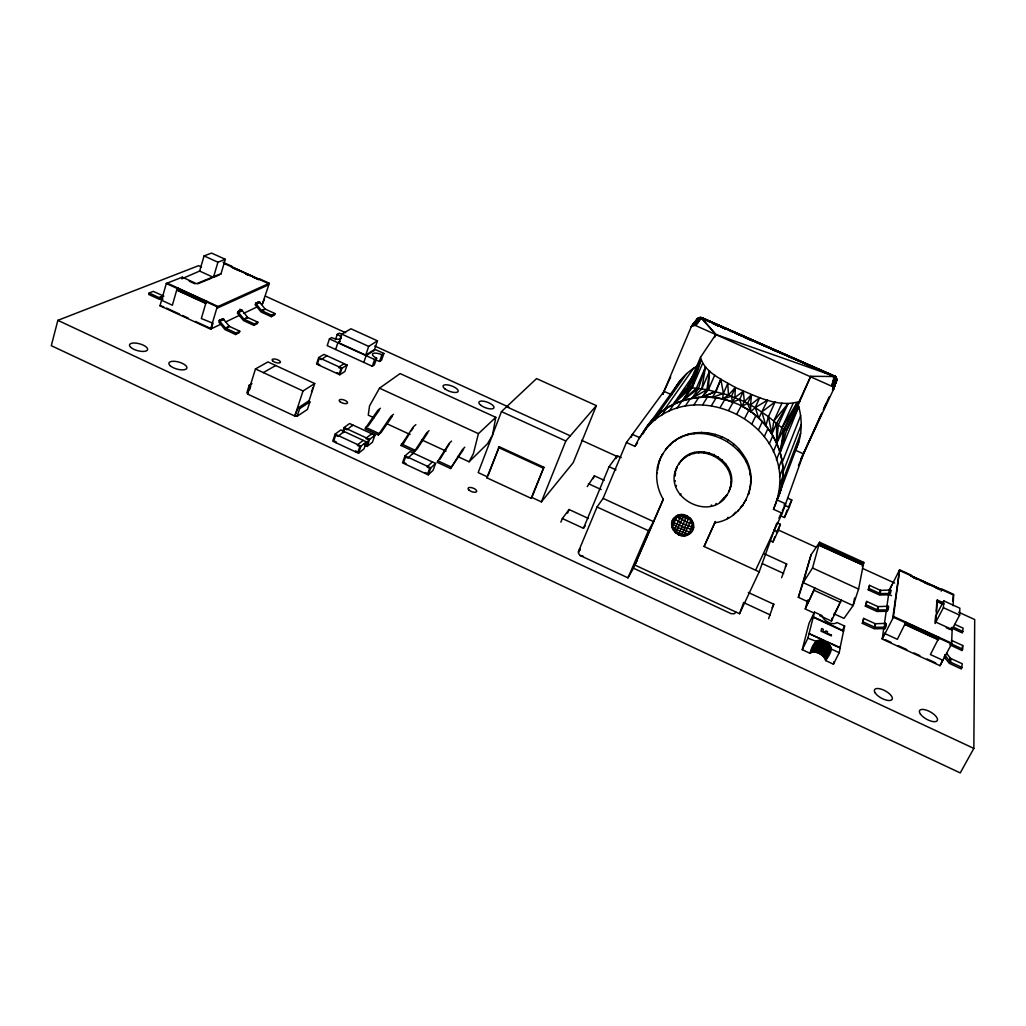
<?xml version="1.0" encoding="UTF-8"?>
<svg xmlns="http://www.w3.org/2000/svg" width="1026" height="1026" viewBox="0 0 1026 1026"><rect width="100%" height="100%" fill="white"/><g stroke="black" fill="none" stroke-linecap="round" stroke-linejoin="round"><path stroke-width="1.5" d="M201.506 267.004L198.595 265.67L57.854 320.343L51.3 345.685L960.233 772.924L973.841 748.403L974.7 619.537L958.682 612.227M824.506 640.775L808.975 633.581L840.23 647.611L839.191 652.728L833.433 664.194L825.622 660.552C831.945 651.651 834.343 646.239 824.314 641.943C816.119 636.428 811.771 646.149 810.027 653.293L802.255 649.676L809.052 623.257L814.49 612.137L822.006 615.6C823.327 620.922 832.458 626.027 837.062 622.551L844.603 626.04L840.038 647.983L827.328 642.096M944.074 656.743L949.307 663.36L961.413 668.99L962.285 663.784L950.499 658.346L946.652 653.37M949.73 644.751L961.888 650.484L962.632 649.086L962.721 645.508L951.371 640.301M951.217 627.848L962.324 632.927L963.132 628.156L954.847 624.372M961.888 650.484L962.721 645.508M825.622 660.552C824.417 654.909 814.798 649.445 810.027 653.293M951.743 627.412L951.628 630.233L959.643 615.113L959.849 608.187L943.766 600.864L935.917 615.869L935.455 622.82M642.956 433.96C658.435 401.846 700.13 389.341 732.384 402.051L734.949 397.472L735.321 387.507C722.663 379.748 704.734 372.9 700.514 357.279L715.853 334.463L701.579 317.842L700.104 317.521L697.808 318.573L691.229 326.884L662.732 394.253M962.196 667.554L950.345 662.091L950.281 658.141M952.654 600.992L953.564 595.054L899.52 570.482L892.748 617.921L893.505 616.459L951.615 643.135L950.845 644.585M950.345 662.091L950.384 658.256M950.486 662.168L950.64 658.423M953.128 605.699L953.59 594.349L941.983 589.065L941.214 591.143M675.557 519.464L676.147 516.206L687.061 522.247L689.754 523.196L693.089 522.401L689.1 534.251C678.237 541.638 664.22 523.747 676.147 516.206C686.971 508.832 701.207 526.569 689.1 534.251L679.892 531.237L671.799 526.62L678.032 515.283L692.14 520.438L689.754 523.196L683.611 535.803L673.159 530.006L674.852 528.518L681.636 514.629L683.201 517.13L675.583 532.853L674.377 530.647L674.852 528.518L672.21 528.057L673.3 524.594L671.953 521.657L684.778 527.723L693.114 529.403L691.486 526.787L683.124 523.876L673.531 518.553L674.287 522.054L672.145 521.067M883.694 628.835L882.232 639.044L940.008 665.707L942.92 659.538L942.881 660.295L930.428 654.55L939.111 637.39L938.226 639.814L904.983 624.552L905.907 622.154L897.365 639.313L885.002 633.619L885.105 632.888L882.334 638.313M935.084 623.539L943.394 607.7L943.766 600.864M821.929 412.927L800.716 459.61L833.42 389.611L833.086 386.815L695.205 325.383L691.55 326.409L697.988 318.458L699.835 318.701C697.09 315.328 694.243 325.486 691.947 325.999M810.732 376.298L799.818 401.333C778.131 408.476 755.11 395.664 735.321 387.507L731.512 396.151L722.471 399.088L723.407 393.433L720.842 379.299L715.994 391.47L702.13 397.177L708.312 389.893L709.569 370.976L701.81 388.944L692.088 398.255L706.914 389.662L728.46 395.061L744.337 401.653L755.213 407.617L768.423 416.723L783.723 429.291L786.621 430.074L798.728 406.732L797.933 404.206L810.732 376.298L835.087 376.529L836.562 380.236L833.548 389.046L836.562 380.236L835.651 377.299L836.357 379.774L833.484 386.058M936.212 611.316L936.918 600.723L944.023 603.955M943.022 602.647L937.277 600.03L935.827 622.102L952.166 629.579L951.589 643.943L940.008 665.707M935.186 621.961L935.609 615.638M782.274 510.999L785.621 503.83L777.003 499.918C795.086 462.175 770.757 415.081 732.384 402.051L731.512 396.151M231.478 267.286L231.825 266.26L223.104 262.297M833.548 389.046C832.971 386.251 839.204 380.274 835.382 378.363C839.371 378.556 832.945 386.469 833.587 388.469L836.562 380.236M756.085 569.173L782.248 513.269L773.476 509.281L798.754 442.091C802.05 430.574 801.96 418.262 798.728 406.732L780.222 452.325L783.723 429.291L797.022 402.756L781.889 427.97L776.72 442.911L776.541 423.417L787.994 403.693L773.809 421.083L771.911 433.972L768.423 416.723L775.105 401.948L761.831 411.901L758.778 418.223L755.213 407.617L759.663 397.665L750.545 404.898L750.711 411.708L755.213 407.617L767.615 400.102L761.831 411.901L765.896 425.687L768.423 416.723M748.877 493.173L748.352 494.417C764.793 448.195 695.128 410.695 665.553 449.798C684.073 423.828 726.883 428.535 743.119 454.633C761.51 479.257 745.466 518.784 714.763 522.785L704.08 546.499L759.176 571.867L739.541 613.715L634.684 564.954L663.232 499.187C655.011 485.67 654.19 467.638 662.655 454.043L659.205 461.059M264.464 298.989L262.181 304.517L269.325 283.304L259.078 278.636L258.719 279.675L252.986 277.071M833.42 389.611L836.472 380.646M750.545 404.898L751.494 394.702L744.337 401.653L741.862 406.283L739.669 399.473L743.299 391.278L744.337 401.653M692.409 325.665L698.257 318.252L701.297 317.662L834.369 375.978L831.804 385.609L835.126 376.606L834.369 375.978L702.015 317.765L698.68 318.175L691.229 326.884C694.987 319.291 707.748 311.365 693.473 325.255M681.418 535.623L688.138 519.387L689.703 517.566L690.652 520.272L689.754 523.196L693.499 523.837L691.486 526.787L693.627 527.402M653.023 523.119L633.465 568.199L627.95 577.856L580.126 555.489L578.587 553.501L578.638 551.129L597.042 506.998L603.083 498.392L626.437 442.488L664.014 391.342L670.671 376.978M657.679 470.011L658.166 466.137L657.422 467.292M773.476 509.281C810.861 422.597 674.98 359.703 634.979 446.374L626.437 442.488M777.003 499.918C793.521 465.445 774.643 422.122 741.17 405.924L736.976 413.747M679.417 462.97C656.435 495.225 713.968 527.12 729.242 490.672C743.222 461.11 695.064 435.781 678.725 464.137L682.38 459.391M675.146 476.038L675.544 472.96M882.232 639.044L893.402 617.242L899.61 569.815L911.126 575.047L910.613 576.086M891.799 585.205L889.119 590.938M720.842 379.299L715.597 391.368L702.13 397.177L706.914 389.662L709.569 370.976M884.694 626.937L885.194 623.398L886.207 623.667L885.72 627.207L874.883 627.284L863.058 621.897L863.674 618.396L875.293 623.731L885.194 623.398M887.157 609.624L887.631 606.276L888.619 606.533L888.144 609.893L877.602 609.995L866.072 604.763L866.662 601.441L877.974 606.622L887.631 606.276M889.491 593.195L889.94 590.014L890.901 590.258L890.453 593.451L880.167 593.592L868.932 588.501L869.497 585.346L880.526 590.386L889.94 590.014M885.31 626.283L884.976 628.643L885.541 623.449M887.503 609.675L887.977 606.328M889.824 593.246L890.273 590.053M885.387 627.078L885.887 623.539M887.823 609.765L888.298 606.404M890.145 593.323L890.594 590.142M729.242 490.672L728.665 491.903C741.247 465.15 701.694 439.308 681.687 460.546M884.361 624.103L886.182 611.47M886.849 606.738L888.657 594.092M884.348 626.924L884.848 623.398M886.81 609.624L887.298 606.276M889.157 593.195L889.606 590.014M874.588 627.207L875.14 623.667M877.307 609.919L877.833 606.571M879.885 593.515L880.385 590.335M874.729 627.258L875.293 623.731M877.448 609.97L877.974 606.622M880.026 593.567L880.526 590.386L880.321 593.592M875.05 627.296L875.447 623.757M877.743 610.008L878.128 606.648M700.514 357.279L688.177 386.109L691.165 387.713L701.81 388.944L705.49 367.039L696.333 388.341L682.405 400.64L691.165 387.713L700.925 360.113L689.318 387.212L673.248 404.308L694.192 374.067M884.874 628.605L874.293 628.797L862.34 623.333L863.674 618.396M887.426 611.291L877.025 611.483L865.367 606.174L866.662 601.441M891.466 595.606L889.439 594.747L879.603 595.042L868.252 589.873L869.497 585.346M492.506 435.204L495.789 417.325L400.114 373.567L379.505 388.187L369.54 405.924L368.257 415.132L374.015 417.8M834.01 613.792L843.988 618.396L853.119 605.584L858.608 589.091L863.751 562.363L819.607 542.254L811.053 554.848L798.343 597.337L808.334 601.941M854.607 597.966L853.119 605.584L803.178 582.627L811.053 554.848M833.433 664.194L833.971 661.603M697.988 318.458L696.141 322.369M819.812 615.703L831.445 621.076L841.179 600.095L839.755 602.852M831.445 621.076L832.112 618.075M836.447 380.415L833.766 386.174L836.639 379.479M495.789 417.325L478.437 433.665L473.332 453.838L469.074 461.777L457.545 456.442M802.255 649.676L807.898 638.185L814.49 612.137M813.99 613.022L805.269 608.982L814.939 588.039L807.052 604.686L808.244 600.248M805.269 608.982L807.642 600.159M683.842 514.795L683.201 517.13L686.83 515.732L688.138 519.387M798.343 597.337L803.178 582.627L812.528 567.994L819.607 542.254M818.889 544.998L863.238 565.211L818.812 545.139L819.235 543.729L863.494 563.89L819.235 543.729M163.583 296.065L153.272 291.358L149.142 293L148.732 294.475L159.21 299.271L163.019 298.976M221.231 324.049L210.574 329.128L159.979 305.786L166.302 283.484L182.282 277.174L196.505 283.689L221.052 273.621M658.512 464.893L659.936 459.917M195.466 321.433L211.343 328.756L212.998 323.216L201.327 318.56L206.264 301.824L207.124 301.452L205.777 303.465L176.703 290.114L178.075 288.114L177.177 288.473L172.368 305.222L161.557 300.233L162.377 299.9M181.859 278.649L182.282 277.174M182 278.713L199.647 271.069L213.446 277.366L219.359 274.942M797.305 405.642L786.621 430.074L780.222 452.325L784.633 429.791L797.022 402.756M199.647 271.069L204.071 255.91L211.561 253.076L225.297 259.309L220.834 274.34M213.446 277.366L217.922 262.22L225.297 259.309M210.574 329.128L217.217 306.851L269.325 283.304M834.625 376.132L832.304 385.943L835.395 376.798L834.228 375.926L836.216 377.825L832.727 386.353L835.395 376.798L834.625 376.132L832.278 376.029L833.138 375.785L702.515 317.983L699.309 317.855L692.922 325.409C694.192 322.318 698.668 317.611 700.065 317.868L699.116 317.727L692.922 325.409M834.215 377.132L833.138 375.785C839.281 376.196 833.843 384.237 833.356 387.341L836.536 379.107L835.972 378.222M218.718 321.907L224.976 329.564L235.582 334.502L236.031 333.04L239.763 331.18L229.426 326.409L223.142 318.753L219.064 320.394L225.451 328.051L236.031 333.04M239.763 331.18L239.314 332.642L235.582 334.502M237.288 313.045L243.47 320.561L253.845 325.37L254.294 323.934L257.834 322.164L247.741 317.521L242.098 310.442L239.789 309.198M257.834 322.164L257.385 323.588L253.845 325.37M835.472 376.722L832.727 386.353L835.869 377.26L833.907 375.811L835.036 377.17L833.215 377.196M251.973 383.634L249.228 385.225L246.83 392.868L248.395 393.599L247.599 394.074L294.795 416.056L298.053 407.925L308.339 401.192L309.89 401.923L307.402 409.464L297.117 416.3L295.539 415.568M255.051 304.645L261.079 311.994L271.223 316.675L271.672 315.264L275.045 313.584L265.17 309.057L259.206 301.759L255.487 303.247L261.643 310.634L271.672 315.264M247.599 394.074L255.474 368.95L267.953 361.934L314.726 383.544L308.967 400.986M249.6 389.777L250.793 385.943L249.228 385.225M275.045 313.584L274.609 314.982L271.223 316.675M705.49 367.039L698.475 388.572L682.405 400.64L692.088 387.866L700.925 360.113M768.628 618.601L773.784 604.25L748.313 592.477M781.62 577.702L786.66 564.005L764.357 553.784M294.795 416.056L303.016 390.97L314.726 383.544M297.117 416.3L299.63 408.656L309.89 401.923M318.676 357.535L316.534 364.063L339.798 374.772L344.903 371.476L347.083 365L323.947 354.393L318.676 357.535L341.991 368.244L347.083 365M319.432 365.397L319.676 364.679L317.496 363.666L319.163 358.6L321.343 359.6L326.832 355.714L326.589 356.432M311.506 391.945L312.853 387.879M341.222 338.336A7.195 2.527 18.3 0 1 331.629 337.605L329.436 338.888L327.204 345.634L372.297 366.282L374.349 364.91L376.657 358.189A7.182 2.565 18.9 0 1 372.951 353.585A7.182 2.565 18.9 0 1 381.89 354.752L383.891 353.444L375.516 349.622L366.115 355.65L363.807 362.396M335.451 339.721L337.221 334.373L339.362 333.129L342.145 334.399M335.63 349.494L337.875 342.735L340.324 341.286M341.799 334.13L338.888 342.876L365.705 355.137L374.528 349.481L377.478 340.85L350.969 328.782L341.799 334.13L368.68 346.39L377.478 340.85M336.887 373.426L337.131 372.707L339.311 373.708L341.017 368.642L338.824 367.629L339.067 366.91L344.185 363.679M339.798 374.772L341.991 368.244M335.13 434.113L332.732 441.193L358.51 453.223L363.986 448.888L366.436 441.873L340.812 429.958L335.13 434.113L360.972 446.156L366.436 441.873M335.938 442.693L336.207 441.911L333.796 440.782L335.669 435.28L338.08 436.409L344.005 431.446L343.736 432.228M365.705 355.137L368.68 346.39M342.658 431.741L344.095 427.547L349.61 423.507L374.9 435.242L372.476 442.18L367.154 446.387L365.025 445.399M343.235 432.767L344.621 428.701L347.006 429.804L352.764 424.969L352.508 425.739M836.6 379.671L833.522 387.905L836.588 378.799L835.408 378.966L836.6 379.8L833.587 388.469M372.297 366.282L374.605 359.536L376.657 358.189M376.093 360.229A7.169 2.591 18.9 0 1 379.582 361.434L381.89 354.752M383.891 353.444L381.595 360.1L379.582 361.434M355.278 451.709L355.547 450.927L357.971 452.056L359.882 446.566L357.458 445.425L357.728 444.643L363.217 440.385M380.415 408.284L377.696 410.503L365.025 428.804L378.273 434.947L381.044 432.587L392.214 416.389M358.51 453.223L360.972 446.156M862.263 566.647L863.751 562.363M367.154 446.387L369.591 439.397L374.9 435.242M371.463 434.549L371.733 433.78L366.397 437.922L366.128 438.692L368.526 439.808L366.628 445.246L364.243 444.13M780.504 515.719L784.454 517.514L789.225 507.344L791.777 500.021L787.878 498.251M378.273 434.947L390.816 416.556L393.484 414.312M784.454 517.514L787.07 510.076M833.086 386.815L836.152 378.119L834.856 376.311L833.548 376.234L836.075 377.53L701.066 317.637L695.205 325.383C699.206 323.947 700.014 314.867 703.105 318.496L833.15 375.914M770.372 540.779L772.976 541.972L777.682 531.943L780.376 524.337L777.798 523.157M833.522 387.905L836.626 379.145L835.408 378.671L836.511 378.466M772.976 541.972L774.81 536.829M427.778 432.805L416.928 449.221L414.299 451.671L400.961 445.476L413.273 426.931L415.863 424.636M782.248 513.269L803.486 453.851L820.941 414.979M405.014 455.865L402.5 462.841L428.24 474.833L433.062 470.344L435.614 463.431L410.028 451.555L405.014 455.865L430.805 467.856L435.614 463.431M759.176 571.867L776.759 523.119M405.719 464.342L405.988 463.56L403.59 462.444L405.539 457.019L407.95 458.135L413.221 453.043L412.939 453.813M414.299 451.671L426.483 433.036L429.022 430.715M425.02 473.332L425.303 472.55L427.714 473.679L429.714 468.254L427.291 467.125L427.573 466.355L432.408 461.944M428.24 474.833L430.805 467.856M739.541 613.715L743.683 602.442M451.53 441.103L449.106 443.476L437.127 462.264L450.568 468.497L463.56 449.337M450.568 468.497L462.405 449.619L464.778 447.221M778.529 493.48L781.979 484.349M798.754 442.091L795.637 450.337L803.486 453.851L798.459 465.535M782.44 481.515L800.652 433.447M531.853 497.456L541.382 501.868L573.252 462.598L596.375 405.629L536.56 378.594L501.445 411.606L478.18 472.588L487.619 476.962L486.824 477.783L531.135 498.315L531.853 497.456L543.883 467.266L499.239 446.72L486.824 477.783M779.542 485.157L782.979 476.154M488.171 475.525L499.239 446.72M664.014 391.342L662.873 394.292L664.014 391.342L671.671 394.779M783.107 471.819L801.293 424.546M779.529 476.692L782.979 467.818M782.363 462.021L800.652 415.594M778.477 468.228L781.94 459.481M836.152 380.287L835.972 379.479L836.6 379.8M531.135 498.315L543.883 467.266M541.382 501.868L565.826 441L596.375 405.629M776.387 459.866L779.901 451.26M560.876 522.144L562.363 518.515L569.097 509.524L588.475 518.502M567.622 513.115L569.097 509.524M587.27 486.58L594.362 475.808L604.134 480.296M685.124 535.687L681.559 534.225L678.442 534.7L686.83 515.732M593.195 478.642L594.362 475.808M562.363 518.515L583.461 528.3L609.085 466.676L617.152 455.685L621.217 457.532M615.933 458.622L617.152 455.685M631.17 437.294L632.401 434.37L639.403 437.551M773.309 451.722L776.874 443.258M695.974 322.344L697.423 319.214L698.385 319.24M692.088 387.866L702.592 363.384M714.583 337.413L715.853 334.463L700.758 317.56L694.64 325.242L700.104 317.521L832.945 375.811L803.615 363.012M708.312 389.893L714.724 375.106M627.95 577.856L648.406 530.698L653.665 521.67L663.347 499.354M745.812 500.431L746.351 499.187L743.606 503.612M749.903 488.03L750.442 486.811M769.256 443.925L772.899 435.588M742.375 505.972L742.914 504.715L740.349 507.665M738.092 510.91L738.643 509.64M771.911 433.972L776.541 423.417M750.455 481.438L750.994 480.232M741.862 406.283L747.646 403.333L751.494 394.702M733.077 515.129L735.642 512.166M703.22 319.407L704.003 319.714M749.98 474.769L750.519 473.576M824.173 407.771L826.11 403.449M823.25 410.002L829.175 396.857M832.471 389.547L836.421 380.774M764.306 436.589L768.025 428.368M727.434 518.566L728.011 517.284M748.48 468.164L749.018 466.984M773.809 421.083L781.966 403.154M787.994 403.693L778.298 424.944L776.72 442.911L783.723 429.291M781.889 427.97L793.06 403.551M786.621 430.074L799.818 401.333M697.308 319.471L698.103 319.445L697.577 318.958M745.992 461.79L746.53 460.623M778.914 518.168L780.927 513.872M776.387 532.84L780.376 524.337M788.417 507.203L791.777 500.021M714.763 522.785L715.378 521.503L704.08 546.499M758.509 429.804L762.331 421.699M730.166 487.491L730.743 486.273M726.357 495.943L726.947 494.712L719.701 502.445M723.343 499.495L723.933 498.251M785.326 566.814L786.66 564.005M730.833 482.848L731.41 481.63M772.091 607.815L773.784 604.25M742.567 455.775L743.119 454.633M815.965 641.263L807.898 638.185M730.64 478.103L731.217 476.898M715.545 504.702L716.148 503.445M729.589 473.409L730.166 472.216M751.955 423.687L755.893 415.684M738.284 450.26L738.835 449.119M711.005 506.216L711.621 504.959M810.797 652.292L816.465 640.84M811.502 652.01L817.171 640.557M812.4 651.856L818.068 640.416M813.464 651.869L819.12 640.429M727.703 468.908L728.28 467.728M814.657 652.036L820.313 640.596M833.907 615.331L839.512 604.032M815.939 652.344L821.608 640.917M817.286 652.793L822.955 641.365M818.645 653.37L824.314 641.943M819.979 654.049L825.661 642.622M821.249 654.819L826.93 643.379M822.416 655.64L828.11 644.213M823.442 656.512L829.149 645.085M824.301 657.397L830.008 645.957M824.968 658.269L830.688 646.829M825.417 659.102L831.137 647.65M825.635 659.872L831.368 648.406M842.513 630.208L844.603 626.04M868.252 589.873L868.932 588.501M865.367 606.174L866.072 604.763M862.34 623.333L863.058 621.897M725.049 464.752L725.638 463.585M889.209 590.309L899.61 569.815M733.218 445.374L733.795 444.245M673.659 390.906C678.84 380.389 687.394 371.527 697.603 365.795M744.748 418.3L748.813 410.4M721.701 461.059L722.291 459.892M937.277 600.03L936.546 601.416L942.227 604.006M727.511 441.206L728.101 440.09M717.764 457.942L718.367 456.788M713.365 455.506L713.981 454.351M721.278 437.858L721.881 436.755M690.652 520.272L691.255 519.169M708.633 453.813L709.261 452.671M680.289 495.083L680.982 493.865M714.647 435.422L715.263 434.319M728.768 410.067L733.103 402.32C700.899 389.187 660.513 401.525 643.135 432.19M703.721 452.928L704.362 451.786M634.684 564.954L636.902 561.081M698.783 452.876L699.437 451.735M707.786 433.921L708.427 432.818M675.762 486.555L676.467 485.349M693.974 453.646L694.64 452.504M720.214 407.335L724.702 399.64M491.8 436.422L487.504 443.732L469.074 461.777M674.685 481.925L675.39 480.719M691.165 387.713L673.248 404.308L688.177 386.109L691.306 380.8M689.434 455.223L690.1 454.082M700.835 433.395L701.489 432.305M735.963 612.189L734.244 613.779L731.14 613.663L633.465 568.199M685.291 457.545L685.971 456.403M675.057 472.601L677.186 467.022L676.493 468.189M439.846 459.481L449.016 444.386M693.961 433.87L694.615 432.767M711.467 405.565L716.097 397.908M715.994 391.47L712.313 397.46L723.407 393.433L727.767 383.48L728.46 395.061L722.471 399.088M684.073 535.097L687.202 535.162L689.215 531.904L691.332 532.391L690.421 529.467M687.292 435.306L687.971 434.216M702.63 404.783L707.401 397.152M403.834 442.77L409.669 433.472M411.336 430.805L413.234 427.855M680.995 437.692L681.674 436.589M656.627 473.768L657.371 472.588M675.185 440.949L675.89 439.846M670.004 445.015L670.722 443.899M693.845 405.014L698.757 397.383M368.052 426.188L379.145 410.349M692.088 398.255L698.475 388.572M688.177 386.109L689.921 383.48M644.379 430.958L648.855 424.213M685.214 406.232L690.267 398.601M661.937 455.185L666.284 448.67M676.865 408.412L682.059 400.756M578.638 551.129L580.331 548.628M578.459 551.693L580.165 549.192M578.395 552.283L580.088 549.782M668.926 411.529L674.236 403.834M583.461 528.3L585.295 525.684M661.488 415.53L666.913 407.784M664.797 409.156L693.73 368.039M654.652 420.352L660.193 412.542M648.509 425.944L654.139 418.044M657.204 415.094L686.766 373.528M634.979 446.374L637.479 442.86M645.097 429.753L680.7 379.889M638.608 439.038L643.558 432.113M403.641 443.065L400.961 445.476M694.051 325.204L700.835 317.483M691.55 326.409L697.423 319.214M910.832 575.753L941.932 589.77M694.64 325.242L702.015 317.765M728.46 395.061L735.321 387.507M734.949 397.472L743.299 391.278M702.515 317.983L700.938 318.163M263.361 372.605L275.712 365.525M225.54 328.153L229.221 326.217M241.341 309.903L237.724 311.609L244.034 319.176L247.535 317.329M261.643 310.634L265.067 308.98M225.656 328.243L229.555 326.473M244.034 319.176L247.856 317.585M261.745 310.724L265.285 309.121M225.464 322.023L239.584 315.29M243.816 313.263L257.936 306.53M220.051 321.189L223.86 319.394M238.686 312.379L242.316 310.673M256.436 304.004L259.886 302.375M219.346 320.548L223.142 318.753M237.994 311.75L241.61 310.044M255.756 303.388L259.206 301.759M219.602 320.728L223.411 318.932M238.25 311.93L241.867 310.224M256 303.555L259.45 301.939M219.846 320.946L223.642 319.15M238.481 312.148L242.098 310.442M256.231 303.76L259.681 302.144M159.979 305.786L163.698 306.774M197.723 283.843L212.023 277.956M149.142 293L159.248 297.668L163.326 295.988M159.248 297.668L163.711 296.065M732.384 402.051L739.669 399.473M699.77 317.56L703.105 318.496L700.437 317.534M835.651 377.299L836.523 379.081L833.356 387.341L836.152 378.119M703.105 318.496L701.733 317.662M699.437 317.624L700.36 318.381M835.382 379.261L836.626 379.145M700.758 317.56L702.156 317.816M162.659 297.386L159.376 297.707M834.074 376.888L835.895 377.222M701.297 317.662L702.618 318.163M700.373 317.765L699.552 317.688L700.091 318.535M701.81 388.944L706.914 389.662M835.305 376.76L833.74 376.439L835.639 377.017M580.126 555.489L583.178 556.207M834.882 376.901L833.907 376.657L835.485 377.017M689.215 531.904L678.148 527.659L671.645 523.08M715.853 334.463L834.843 376.452L833.907 375.811M833.138 375.785L835.087 376.529M725.869 329.09L721.47 327.179L725.754 329.128M736.142 333.578L742.003 336.13M744.94 337.413L753.738 341.26M756.675 342.53L777.208 351.495M780.145 352.777L784.544 354.688M800.678 361.729L787.481 355.971L832.945 375.811M705.208 319.932L709.607 321.869M712.544 323.152L715.481 324.434M719.893 326.358L725.767 328.936M728.704 330.218L733.103 332.142M736.04 333.424L760.997 344.338M763.934 345.634L784.492 354.624M744.722 337.49L753.482 341.337M772.45 349.686L776.823 351.623M807.475 365.115L811.848 367.039M714.083 324.062L718.457 326.011M783.954 504.946L789.225 507.344M231.183 266.542L258.693 279.123M223.771 263.272L268.581 283.638L268.145 285.036L217.627 307.954L218.063 306.466L167.212 283.125M232.928 267.722L250.139 275.545M252.999 276.853L258.732 279.457M912.14 576.535L940.175 589.283M232.915 267.94L238.648 270.556M245.817 273.814L250.113 275.763M912.024 576.727L917.629 579.267M920.425 580.549L940.06 589.463M245.765 274.057L248.638 275.353M913.294 577.587L917.5 579.498M924.503 582.678L928.71 584.589M935.725 587.783L939.931 589.693M204.071 255.91L217.922 262.22M265.58 296.219L345.659 332.732M374.785 346.006L508.742 407.091M581.55 440.282L617.96 456.878M778.131 529.903L815.991 547.166M862.584 568.417L894.621 583.024M506.587 406.771L570.289 435.832M773.758 530.147L777.682 531.943M943.394 607.7L959.643 615.113M501.445 411.606L565.826 441M329.436 338.888L374.605 359.536M609.085 466.676L615.998 469.844M953.334 627.117L963.055 631.554M189.246 281.201L194.889 283.779M946.228 627.758L950.281 629.605M812.528 567.994L858.608 589.091M177.729 288.332L206.803 301.67M905.83 622.513L939.047 637.762M177.562 288.511L206.636 301.862M905.753 622.756L938.982 638.018M166.302 283.484L177.177 288.473M206.264 301.824L217.217 306.851M254.294 323.934L244.15 319.266M893.402 617.242L905.817 622.936M939.072 638.198L962.632 649.086M177.383 288.729L206.457 302.08M905.65 623.038L938.893 638.287M177.216 288.973L206.29 302.324M905.548 623.333L938.777 638.582M177.062 289.242L206.136 302.593M905.419 623.641L938.649 638.903M176.921 289.537L205.995 302.888M905.278 623.949L938.508 639.211M176.793 289.832L205.88 303.183M905.137 624.257L938.367 639.519M588.449 483.708L601.185 489.569M762.408 563.672L783.646 573.431M379.505 388.187L478.437 433.665M814.323 590.373L840.666 602.48M498.456 447.503L543.177 468.087M603.083 498.392L653.665 521.67M166.584 308.108L179.576 314.097M182.461 315.431L188.245 318.098M885.22 639.647L890.991 642.314M898.199 645.636L906.856 649.625M914.076 652.959L919.847 655.627M927.055 658.948L935.712 662.95M597.042 506.998L648.406 530.698M813.31 616.818L843.628 630.836M813.118 617.19L843.436 631.208M386.982 423.789L410.015 434.46M421.545 439.782L446.028 451.119M255.474 368.95L303.016 390.97M700.989 317.662L702.374 318.637L701.233 318.098M744.466 602.98L770.346 614.997M365.551 427.278L378.812 433.434M401.499 443.95L414.85 450.145M437.692 460.751L451.132 466.984M831.355 649.086L839.191 652.728M344.095 427.547L369.591 439.397M298.053 407.925L299.63 408.656M57.854 320.343L973.841 748.403M685.265 533.315L687.202 535.162M680.123 514.757L680.931 515.809M944.651 654.691L950.127 661.885M703.131 318.714L703.669 319.445M676.647 531.968L678.442 534.7M678.032 515.283L679.315 518.399M747.646 403.333L750.711 411.708M337.221 334.373A7.195 2.527 18.3 0 1 341.26 337.657M831.432 635.132L831.265 635.889L821.018 631.144L821.634 628.515L823.339 629.31L822.903 631.182L825.455 632.362L825.802 630.862L827.507 631.644L827.161 633.157L831.432 635.132M718.533 325.896L712.672 323.331L718.457 325.922M469.126 490.197A4.579 1.911 20.7 0 0 476.5 491.775A4.579 1.911 20.7 0 0 471.562 487.632A4.579 1.911 20.7 0 0 469.126 490.197M272.839 361.049A4.335 1.616 17.3 0 0 280.034 362.729A4.335 1.616 17.3 0 0 275.994 359.241A4.335 1.616 17.3 0 0 272.839 361.049M340.004 401.679A4.386 1.706 18.3 0 0 347.224 403.321A4.386 1.706 18.3 0 0 342.902 399.653A4.386 1.706 18.3 0 0 340.004 401.679M920.476 714.147A10.145 4.104 29.5 0 0 936.174 721.432A10.145 4.104 29.5 0 0 928.71 711.069A10.145 4.104 29.5 0 0 920.476 714.147M875.293 693.076A10.016 4.104 28.7 0 0 890.863 700.296A10.016 4.104 28.7 0 0 883.861 690.177A10.016 4.104 28.7 0 0 875.293 693.076M130.661 347.263A9.375 3.578 15 0 0 146.423 350.866A9.375 3.578 15 0 0 138.6 343.556A9.375 3.578 15 0 0 130.661 347.263M170.136 365.679A9.349 3.629 15.6 0 0 185.821 369.245A9.349 3.629 15.6 0 0 177.729 361.793A9.349 3.629 15.6 0 0 170.136 365.679M480.784 405.244A8.028 2.924 20.6 0 0 493.647 408.258A8.028 2.924 20.6 0 0 484.9 401.461A8.028 2.924 20.6 0 0 480.784 405.244M444.848 388.816A8.016 2.898 20 0 0 457.776 391.881A8.016 2.898 20 0 0 449.247 385.186A8.016 2.898 20 0 0 444.848 388.816"/></g></svg>
